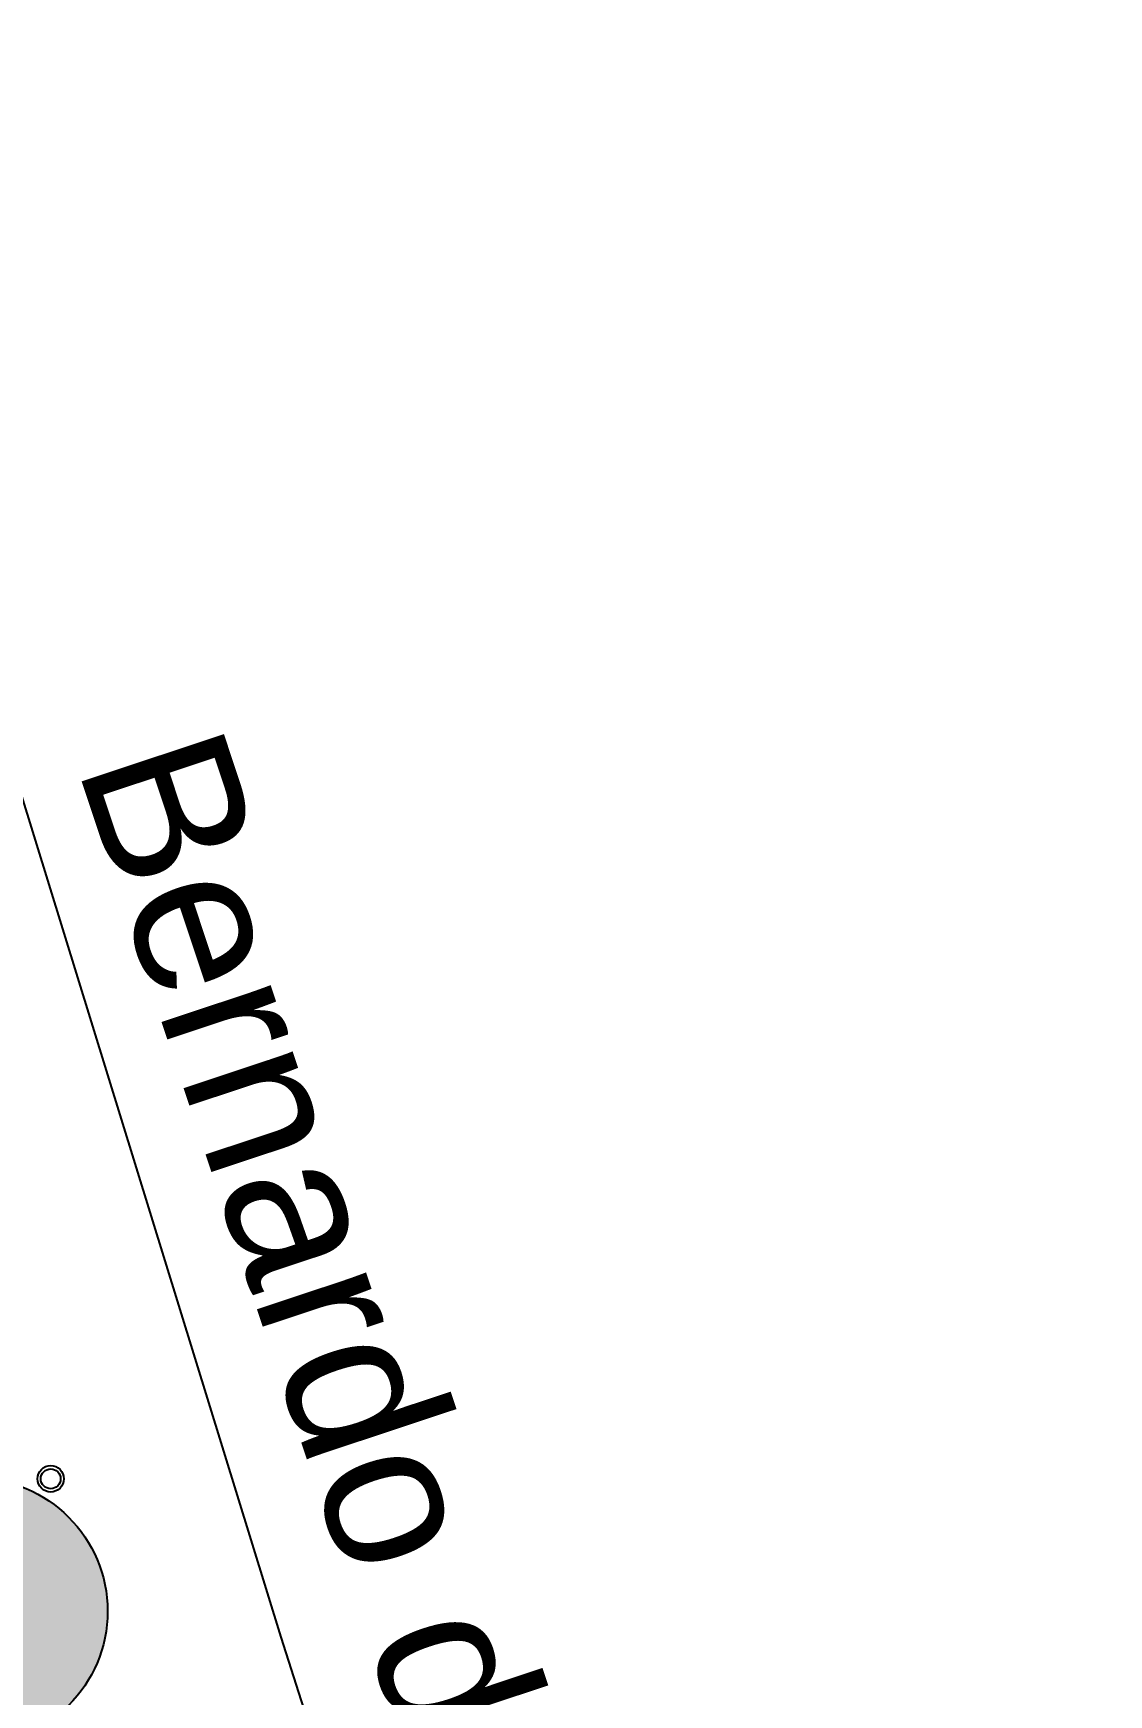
# Model space of a CAD drawing. Header units: metres. Extents: x -296 to 345, y -1036 to 474.
# Drawn here: x 20.8 to 53.4, y 309 to 359.4 of the extents above; entities that cross this region are included whole.
import ezdxf

# ---------------------------------------------------------------- set-up
doc = ezdxf.new("R2010")
doc.units = ezdxf.units.M
for name, color, linetype in [('DGPRO_Anotaciones', 6, 'Continuous'), ('DGPRO_Arboles existentes', 252, 'Continuous'), ('DGPRO_ARQ_EXISTENCIA', 7, 'Continuous'), ('DGPRO_Edificacion existente', 2, 'Continuous'), ('DGPRO_Luminarias existentes', 1, 'Continuous')]:
    doc.layers.add(name, color=color, linetype=linetype)
doc.styles.get("Standard").update_dxf_attribs({"font": 'arial.ttf'})

# ---------------------------------------------------------------- blocks, each defined once
blk = doc.blocks.new('arbol existente')
at = {"layer": 'DGPRO_Arboles existentes', "transparency": 33554493}
h = blk.add_hatch(color=256, dxfattribs=at)
h.dxf.hatch_style = 1
h.paths.add_polyline_path([(3519.512, 1917.593, 1), (3511.441, 1917.593, 1)])
at = {"layer": 'DGPRO_Arboles existentes'}
for points in [[(3515.026, 1916.939), (3515.964, 1918.228)], [(3516.204, 1917.197), (3514.886, 1917.916)]]:
    blk.add_lwpolyline(points, dxfattribs=at)
blk.add_circle((3515.477, 1917.593), 4.036, dxfattribs=at)
blk = doc.blocks.new('A$C45BA266A')
at = {"layer": 'DGPRO_Edificacion existente', "elevation": 0.897}
blk.add_lwpolyline([(-5.818, 449.202), (-9.065, 448.657), (-7.614, 439.264), (-10.856, 438.279), (-5.866, 421.854), (1.902, 396.411), (28.302, 310.794), (39.273, 276.439), (56.464, 218.003), (61.513, 215.99), (115.983, 246.015)], dxfattribs=at)
at = {"layer": 'DGPRO_Luminarias existentes'}
for radius in [0.4, 0.3]:
    blk.add_circle((21.324, 315.592, -0.725), radius, dxfattribs=at)
at = {"layer": 'DGPRO_Arboles existentes'}
blk.add_blockref('arbol existente', (-3496.464, -1606.014, 12.099), dxfattribs=at)
at = {"layer": 'DGPRO_Anotaciones', "insert": (26.411, 338.656), "char_height": 4.54447, "attachment_point": 1, "rotation": 288.3723}
blk.add_mtext_dynamic_manual_height_columns('Bernardo de Irigoyen', width=819.60994, gutter_width=12.5, heights=[0], dxfattribs=at)

msp = doc.modelspace()

# ---------------------------------------------------------------- block references
at = {"layer": 'DGPRO_ARQ_EXISTENCIA'}
msp.add_blockref('A$C45BA266A', (0, 0), dxfattribs=at)

doc.saveas('drawing.dxf')
